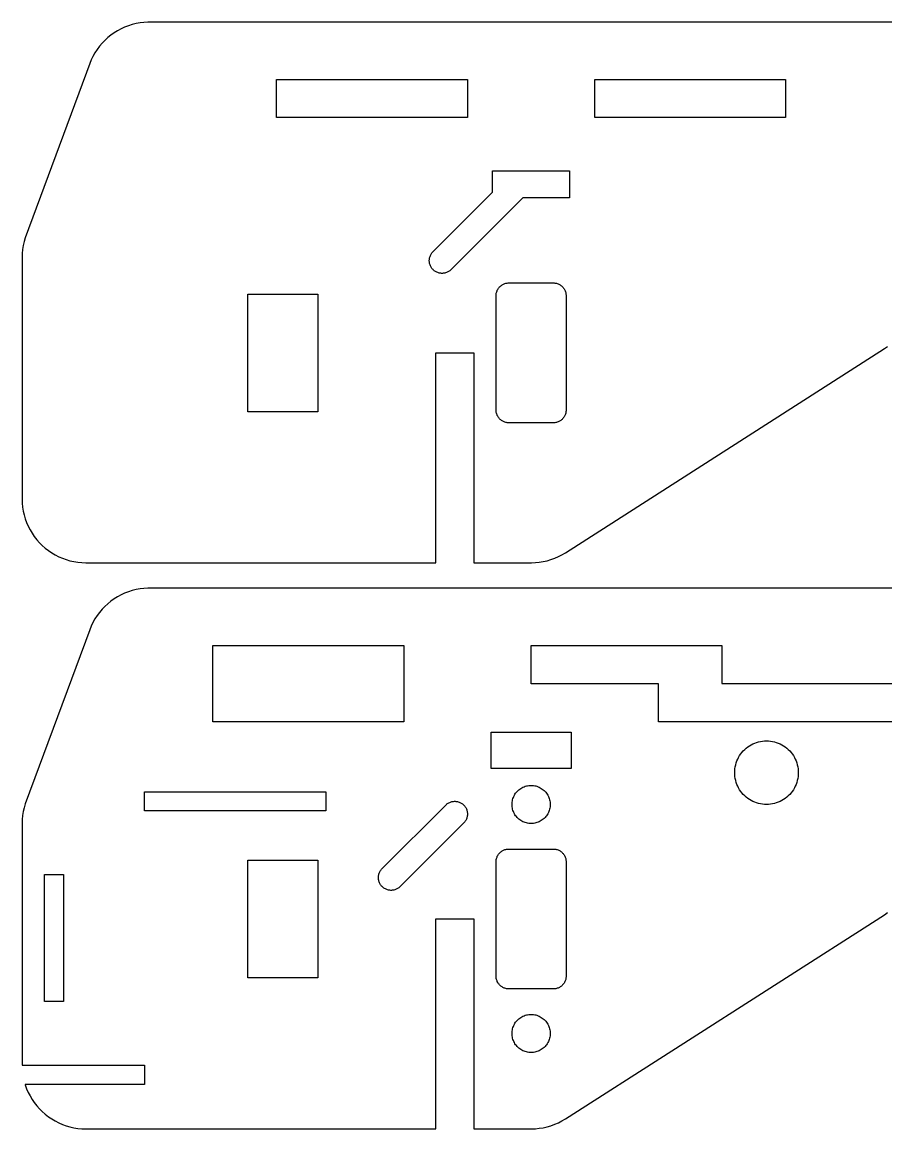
# Model space of a CAD drawing. Header units: metres. Extents: x -82 to 209, y -133 to 346.
# Drawn here: x -80 to 55.8, y -133 to 41 of the extents above; entities that cross this region are included whole.
import ezdxf

# ---------------------------------------------------------------- set-up
doc = ezdxf.new("R2010")
doc.units = ezdxf.units.M

msp = doc.modelspace()

# ---------------------------------------------------------------- linework, layer by layer
for p, q in [((-63.8875, 40.2134), (-64.4584, 39.9511)), ((-63.3013, 40.4393), (-63.8875, 40.2134)), ((-62.7021, 40.628), (-63.3013, 40.4393)), ((-62.0922, 40.7787), (-62.7021, 40.628)), ((-61.4741, 40.8907), (-62.0922, 40.7787)), ((-60.8501, 40.9638), (-61.4741, 40.8907)), ((-60.2228, 40.9975), (-60.8501, 40.9638)), ((60, 41), (-60.2228, 40.9975)), ((-66.5443, 38.5612), (-67.0062, 38.1353)), ((-66.0567, 38.9572), (-66.5443, 38.5612)), ((-65.5451, 39.3218), (-66.0567, 38.9572)), ((-65.0116, 39.6535), (-65.5451, 39.3218)), ((-64.4584, 39.9511), (-65.0116, 39.6535)), ((-68.2191, 36.6961), (-68.5606, 36.1688)), ((-67.8452, 37.201), (-68.2191, 36.6961)), ((-67.4404, 37.6813), (-67.8452, 37.201)), ((-67.0062, 38.1353), (-67.4404, 37.6813)), ((-69.1409, 35.0551), (-69.3775, 34.4731)), ((-68.8682, 35.6211), (-69.1409, 35.0551)), ((-68.5606, 36.1688), (-68.8682, 35.6211)), ((-69.3775, 34.4731), (-79.5106, 7.09016)), ((-40, 26), (-40, 32)), ((-40, 32), (-9.99998, 32)), ((-9.99998, 32), (-9.99998, 26)), ((10, 26), (10, 32)), ((10, 32), (40, 32)), ((40, 32), (40, 26)), ((-9.99998, 26), (-40, 26)), ((40, 26), (10, 26)), ((-6.04997, 14.2772), (-6.04997, 17.6)), ((-6.04997, 17.6), (6.04999, 17.6)), ((6.04999, 17.6), (6.04999, 13.4)), ((-15.5002, 4.82262), (-6.04997, 14.2772)), ((-1.27678, 13.4), (-12.5858, 2.0858)), ((6.04999, 13.4), (-1.27678, 13.4)), ((-79.5106, 7.09016), (-79.6858, 6.48689)), ((-79.9211, 5.25333), (-79.9803, 4.6279)), ((-79.8229, 5.87381), (-79.9211, 5.25333)), ((-79.6858, 6.48689), (-79.8229, 5.87381)), ((-79.9803, 4.6279), (-80, 4)), ((-80, 4), (-79.9803, -34.6279)), ((-15.999, 3.56284), (-15.9911, 3.68822)), ((-15.999, 3.43718), (-15.999, 3.56284)), ((-15.9911, 3.68822), (-15.9754, 3.81288)), ((-15.9754, 3.81288), (-15.9518, 3.93629)), ((-15.9518, 3.93629), (-15.9206, 4.05797)), ((-15.9206, 4.05797), (-15.8818, 4.17747)), ((-15.8818, 4.17747), (-15.8355, 4.29428)), ((-15.8355, 4.29428), (-15.782, 4.40797)), ((-15.782, 4.40797), (-15.7215, 4.51808)), ((-15.7215, 4.51808), (-15.6542, 4.62416)), ((-15.6542, 4.62416), (-15.5803, 4.7258)), ((-15.5803, 4.7258), (-15.5002, 4.82262)), ((-15.9911, 3.3118), (-15.999, 3.43718)), ((-15.9754, 3.18713), (-15.9911, 3.3118)), ((-15.9518, 3.06372), (-15.9754, 3.18713)), ((-15.9206, 2.94203), (-15.9518, 3.06372)), ((-15.8818, 2.82253), (-15.9206, 2.94203)), ((-15.8355, 2.70572), (-15.8818, 2.82253)), ((-15.782, 2.59203), (-15.8355, 2.70572)), ((-15.7215, 2.48192), (-15.782, 2.59203)), ((-15.6542, 2.37584), (-15.7215, 2.48192)), ((-15.5803, 2.2742), (-15.6542, 2.37584)), ((-15.5002, 2.17738), (-15.5803, 2.2742)), ((-15.4142, 2.0858), (-15.5002, 2.17738)), ((-15.3226, 1.99979), (-15.4142, 2.0858)), ((-15.2258, 1.91969), (-15.3226, 1.99979)), ((-15.1242, 1.84584), (-15.2258, 1.91969)), ((-15.0181, 1.77852), (-15.1242, 1.84584)), ((-14.908, 1.71799), (-15.0181, 1.77852)), ((-12.9819, 1.77852), (-13.092, 1.71799)), ((-12.8758, 1.84584), (-12.9819, 1.77852)), ((-12.7742, 1.91969), (-12.8758, 1.84584)), ((-12.6774, 1.99979), (-12.7742, 1.91969)), ((-12.5858, 2.0858), (-12.6774, 1.99979)), ((-14.7943, 1.66451), (-14.908, 1.71799)), ((-14.6775, 1.61824), (-14.7943, 1.66451)), ((-14.558, 1.57942), (-14.6775, 1.61824)), ((-14.4363, 1.54817), (-14.558, 1.57942)), ((-14.3129, 1.52463), (-14.4363, 1.54817)), ((-14.1882, 1.50888), (-14.3129, 1.52463)), ((-14.0628, 1.50099), (-14.1882, 1.50888)), ((-13.9372, 1.50099), (-14.0628, 1.50099)), ((-13.8118, 1.50888), (-13.9372, 1.50099)), ((-13.6871, 1.52463), (-13.8118, 1.50888)), ((-13.5637, 1.54817), (-13.6871, 1.52463)), ((-13.442, 1.57942), (-13.5637, 1.54817)), ((-13.3225, 1.61824), (-13.442, 1.57942)), ((-13.2057, 1.66451), (-13.3225, 1.61824)), ((-13.092, 1.71799), (-13.2057, 1.66451)), ((-3.62558, -0.00395), (-3.5, 0)), ((-3.5, 0), (3.49998, 0)), ((3.49998, 0), (3.62556, -0.00395)), ((-5.48422, -1.74933), (-5.46457, -1.62523)), ((-5.46457, -1.62523), (-5.43716, -1.50261)), ((-5.43716, -1.50261), (-5.4021, -1.38196)), ((-5.4021, -1.38196), (-5.35954, -1.26375)), ((-5.35954, -1.26375), (-5.30965, -1.14844)), ((-5.30965, -1.14844), (-5.25261, -1.03648)), ((-5.25261, -1.03648), (-5.18864, -0.92834)), ((-5.18864, -0.92834), (-5.11803, -0.82442)), ((-5.11803, -0.82442), (-5.04102, -0.72514)), ((-5.04102, -0.72514), (-4.95793, -0.63091)), ((-4.95793, -0.63091), (-4.86908, -0.54205)), ((-4.86908, -0.54205), (-4.77484, -0.45897)), ((-4.77484, -0.45897), (-4.67557, -0.38196)), ((-4.67557, -0.38196), (-4.57164, -0.31134)), ((-4.57164, -0.31134), (-4.4635, -0.24738)), ((-4.4635, -0.24738), (-4.35155, -0.19034)), ((-4.35155, -0.19034), (-4.23624, -0.14044)), ((-4.23624, -0.14044), (-4.11803, -0.09789)), ((-4.11803, -0.09789), (-3.99738, -0.06282)), ((-3.99738, -0.06282), (-3.87476, -0.03542)), ((-3.87476, -0.03542), (-3.75066, -0.01576)), ((-3.75066, -0.01576), (-3.62558, -0.00395)), ((3.62556, -0.00395), (3.75064, -0.01578)), ((3.75064, -0.01578), (3.87474, -0.03543)), ((3.87474, -0.03543), (3.99736, -0.06284)), ((3.99736, -0.06284), (4.11801, -0.0979)), ((4.11801, -0.0979), (4.23622, -0.14046)), ((4.23622, -0.14046), (4.35153, -0.19035)), ((4.35153, -0.19035), (4.46349, -0.24739)), ((4.46349, -0.24739), (4.57162, -0.31136)), ((4.57162, -0.31136), (4.67555, -0.38197)), ((4.67555, -0.38197), (4.77483, -0.45898)), ((4.77483, -0.45898), (4.86906, -0.54207)), ((4.86906, -0.54207), (4.95792, -0.63092)), ((4.95792, -0.63092), (5.041, -0.72516)), ((5.041, -0.72516), (5.11801, -0.82443)), ((5.11801, -0.82443), (5.18863, -0.92836)), ((5.18863, -0.92836), (5.25259, -1.0365)), ((5.25259, -1.0365), (5.30963, -1.14845)), ((5.30963, -1.14845), (5.35953, -1.26376)), ((5.35953, -1.26376), (5.40208, -1.38197)), ((5.40208, -1.38197), (5.43715, -1.50262)), ((5.43715, -1.50262), (5.46455, -1.62524)), ((5.46455, -1.62524), (5.48421, -1.74934)), ((-44.5, -20.25), (-44.5, -1.74998)), ((-44.5, -1.74998), (-33.5, -1.74998)), ((-33.5, -1.74998), (-33.5, -20.25)), ((-5.5, -1.99998), (-5.49605, -1.8744)), ((-5.5, -20), (-5.5, -1.99998)), ((-5.49605, -1.8744), (-5.48422, -1.74933)), ((5.48421, -1.74934), (5.49603, -1.87442)), ((5.49603, -1.87442), (5.49998, -2)), ((5.49998, -2), (5.49998, -20)), ((5.39052, -42.4227), (55.5254, -10.3348)), ((55.5254, -10.3348), (56.0379, -9.97145)), ((-15, -43.9999), (-15, -11)), ((-15, -11), (-9, -11)), ((-9, -11), (-9, -43.9999)), ((-33.5, -20.25), (-44.5, -20.25)), ((-5.49605, -20.1256), (-5.5, -20)), ((-5.48422, -20.2507), (-5.49605, -20.1256)), ((-5.46457, -20.3748), (-5.48422, -20.2507)), ((-5.43716, -20.4974), (-5.46457, -20.3748)), ((-5.4021, -20.618), (-5.43716, -20.4974)), ((-5.35954, -20.7362), (-5.4021, -20.618)), ((-5.30965, -20.8515), (-5.35954, -20.7362)), ((-5.25261, -20.9635), (-5.30965, -20.8515)), ((5.30963, -20.8515), (5.25259, -20.9635)), ((5.35953, -20.7362), (5.30963, -20.8515)), ((5.40208, -20.618), (5.35953, -20.7362)), ((5.43715, -20.4974), (5.40208, -20.618)), ((5.46455, -20.3748), (5.43715, -20.4974)), ((5.48421, -20.2507), (5.46455, -20.3748)), ((5.49603, -20.1256), (5.48421, -20.2507)), ((5.49998, -20), (5.49603, -20.1256)), ((-5.18864, -21.0716), (-5.25261, -20.9635)), ((-5.11803, -21.1756), (-5.18864, -21.0716)), ((-5.04102, -21.2748), (-5.11803, -21.1756)), ((-4.95793, -21.3691), (-5.04102, -21.2748)), ((-4.86908, -21.4579), (-4.95793, -21.3691)), ((-4.77484, -21.541), (-4.86908, -21.4579)), ((-4.67557, -21.618), (-4.77484, -21.541)), ((-4.57164, -21.6886), (-4.67557, -21.618)), ((-4.4635, -21.7526), (-4.57164, -21.6886)), ((-4.35155, -21.8096), (-4.4635, -21.7526)), ((-4.23624, -21.8595), (-4.35155, -21.8096)), ((-4.11803, -21.9021), (-4.23624, -21.8595)), ((-3.99738, -21.9372), (-4.11803, -21.9021)), ((-3.87476, -21.9646), (-3.99738, -21.9372)), ((-3.75066, -21.9842), (-3.87476, -21.9646)), ((-3.62558, -21.996), (-3.75066, -21.9842)), ((-3.5, -22), (-3.62558, -21.996)), ((3.49998, -22), (-3.5, -22)), ((3.62556, -21.996), (3.49998, -22)), ((3.75064, -21.9842), (3.62556, -21.996)), ((3.87474, -21.9646), (3.75064, -21.9842)), ((3.99736, -21.9372), (3.87474, -21.9646)), ((4.11801, -21.9021), (3.99736, -21.9372)), ((4.23622, -21.8595), (4.11801, -21.9021)), ((4.35153, -21.8096), (4.23622, -21.8595)), ((4.46349, -21.7526), (4.35153, -21.8096)), ((4.57162, -21.6886), (4.46349, -21.7526)), ((4.67555, -21.618), (4.57162, -21.6886)), ((4.77483, -21.541), (4.67555, -21.618)), ((4.86906, -21.4579), (4.77483, -21.541)), ((4.95792, -21.3691), (4.86906, -21.4579)), ((5.041, -21.2748), (4.95792, -21.3691)), ((5.11801, -21.1756), (5.041, -21.2748)), ((5.18863, -21.0716), (5.11801, -21.1756)), ((5.25259, -20.9635), (5.18863, -21.0716)), ((-79.9803, -34.6279), (-79.9211, -35.2533)), ((-79.9211, -35.2533), (-79.8229, -35.8738)), ((-79.8229, -35.8738), (-79.6858, -36.4869)), ((-79.6858, -36.4869), (-79.5106, -37.0901)), ((-79.5106, -37.0901), (-79.2978, -37.6812)), ((-79.2978, -37.6812), (-79.0483, -38.2578)), ((-79.0483, -38.2578), (-78.7631, -38.8175)), ((-78.7631, -38.8175), (-78.4433, -39.3582)), ((-78.4433, -39.3582), (-78.0902, -39.8778)), ((-78.0902, -39.8778), (-77.7051, -40.3742)), ((-77.7051, -40.3742), (-77.2897, -40.8454)), ((-77.2897, -40.8454), (-76.8455, -41.2897)), ((-76.8455, -41.2897), (-76.3742, -41.7051)), ((-76.3742, -41.7051), (-75.8778, -42.0901)), ((-75.8778, -42.0901), (-75.3583, -42.4433)), ((-75.3583, -42.4433), (-74.8175, -42.763)), ((-74.8175, -42.763), (-74.2578, -43.0482)), ((-74.2578, -43.0482), (-73.6812, -43.2977)), ((-73.6812, -43.2977), (-73.0902, -43.5105)), ((2.52393, -43.6762), (3.12651, -43.4987)), ((3.12651, -43.4987), (3.71677, -43.2836)), ((3.71677, -43.2836), (4.29236, -43.0319)), ((4.29236, -43.0319), (4.85101, -42.7446)), ((4.85101, -42.7446), (5.39052, -42.4227)), ((-73.0902, -43.5105), (-72.4869, -43.6858)), ((-72.4869, -43.6858), (-71.8738, -43.8228)), ((-71.8738, -43.8228), (-71.2533, -43.9211)), ((-71.2533, -43.9211), (-70.6279, -43.9802)), ((-70.6279, -43.9802), (-70, -44)), ((-70, -44), (-15, -43.9999)), ((-9, -43.9999), (0.03824, -43.9999)), ((0.03824, -43.9999), (0.66606, -43.9778)), ((0.66606, -43.9778), (1.29126, -43.9163)), ((1.29126, -43.9163), (1.91136, -43.8156)), ((1.91136, -43.8156), (2.52393, -43.6762)), ((-63.3013, -48.5607), (-63.8875, -48.7866)), ((-62.7021, -48.372), (-63.3013, -48.5607)), ((-62.0922, -48.2213), (-62.7021, -48.372)), ((-61.4741, -48.1092), (-62.0922, -48.2213)), ((-60.8501, -48.0362), (-61.4741, -48.1092)), ((-60.2228, -48.0025), (-60.8501, -48.0362)), ((60, -48), (-60.2228, -48.0025)), ((-66.5443, -50.4388), (-67.0062, -50.8647)), ((-66.0567, -50.0428), (-66.5443, -50.4388)), ((-65.5451, -49.6782), (-66.0567, -50.0428)), ((-65.0116, -49.3465), (-65.5451, -49.6782)), ((-64.4584, -49.0488), (-65.0116, -49.3465)), ((-63.8875, -48.7866), (-64.4584, -49.0488)), ((-67.8452, -51.799), (-68.2191, -52.3039)), ((-67.4404, -51.3187), (-67.8452, -51.799)), ((-67.0062, -50.8647), (-67.4404, -51.3187)), ((-68.8682, -53.3789), (-69.1409, -53.9449)), ((-68.5606, -52.8312), (-68.8682, -53.3789)), ((-68.2191, -52.3039), (-68.5606, -52.8312)), ((-69.3775, -54.5269), (-79.5106, -81.9098)), ((-69.1409, -53.9449), (-69.3775, -54.5269)), ((-50, -69.01), (-50, -57)), ((-50, -57), (-20, -57)), ((-20, -57), (-20, -69.01)), ((0, -63.01), (0, -57)), ((0, -57), (30, -57)), ((30, -57), (30, -63)), ((20, -63.01), (0, -63.01)), ((20, -69), (20, -63.01)), ((30, -63), (60, -63)), ((-20, -69.01), (-50, -69.01)), ((60, -69), (20, -69)), ((-6.29997, -76.35), (-6.29997, -70.65)), ((-6.29997, -70.65), (6.29999, -70.65)), ((6.29999, -70.65), (6.29999, -76.35)), ((33.8129, -73.1474), (34.0611, -72.9549)), ((34.0611, -72.9549), (34.3209, -72.7784)), ((34.3209, -72.7784), (34.5912, -72.6185)), ((34.5912, -72.6185), (34.8711, -72.4759)), ((34.8711, -72.4759), (35.1594, -72.3511)), ((35.1594, -72.3511), (35.4549, -72.2447)), ((35.4549, -72.2447), (35.7565, -72.1571)), ((35.7565, -72.1571), (36.0631, -72.0886)), ((36.0631, -72.0886), (36.3733, -72.0394)), ((36.3733, -72.0394), (36.686, -72.0099)), ((36.686, -72.0099), (37, -72)), ((37, -72), (37.3139, -72.0099)), ((37.3139, -72.0099), (37.6267, -72.0394)), ((37.6267, -72.0394), (37.9369, -72.0886)), ((37.9369, -72.0886), (38.2434, -72.1571)), ((38.2434, -72.1571), (38.5451, -72.2447)), ((38.5451, -72.2447), (38.8406, -72.3511)), ((38.8406, -72.3511), (39.1289, -72.4759)), ((39.1289, -72.4759), (39.4088, -72.6185)), ((39.4088, -72.6185), (39.6791, -72.7784)), ((39.6791, -72.7784), (39.9389, -72.9549)), ((39.9389, -72.9549), (40.1871, -73.1474)), ((32.4759, -74.8711), (32.6185, -74.5912)), ((32.6185, -74.5912), (32.7784, -74.3209)), ((32.7784, -74.3209), (32.9549, -74.0611)), ((32.9549, -74.0611), (33.1474, -73.8129)), ((33.1474, -73.8129), (33.3551, -73.5773)), ((33.3551, -73.5773), (33.5773, -73.3552)), ((33.5773, -73.3552), (33.8129, -73.1474)), ((40.1871, -73.1474), (40.4227, -73.3552)), ((40.4227, -73.3552), (40.6448, -73.5773)), ((40.6448, -73.5773), (40.8526, -73.8129)), ((40.8526, -73.8129), (41.0451, -74.0611)), ((41.0451, -74.0611), (41.2216, -74.3209)), ((41.2216, -74.3209), (41.3815, -74.5912)), ((41.3815, -74.5912), (41.5241, -74.8711)), ((6.29999, -76.35), (-6.29997, -76.35)), ((32.0099, -76.6861), (32.0394, -76.3733)), ((32.0394, -76.3733), (32.0886, -76.0631)), ((32.0886, -76.0631), (32.1571, -75.7566)), ((32.1571, -75.7566), (32.2447, -75.4549)), ((32.2447, -75.4549), (32.3511, -75.1594)), ((32.3511, -75.1594), (32.4759, -74.8711)), ((41.5241, -74.8711), (41.6489, -75.1594)), ((41.6489, -75.1594), (41.7553, -75.4549)), ((41.7553, -75.4549), (41.8429, -75.7566)), ((41.8429, -75.7566), (41.9114, -76.0631)), ((41.9114, -76.0631), (41.9606, -76.3733)), ((41.9606, -76.3733), (41.9901, -76.6861)), ((32, -77), (32.0099, -76.6861)), ((32.0099, -77.314), (32, -77)), ((32.0394, -77.6267), (32.0099, -77.314)), ((32.0886, -77.9369), (32.0394, -77.6267)), ((32.1571, -78.2435), (32.0886, -77.9369)), ((32.2447, -78.5451), (32.1571, -78.2435)), ((41.8429, -78.2435), (41.7553, -78.5451)), ((41.9114, -77.9369), (41.8429, -78.2435)), ((41.9606, -77.6267), (41.9114, -77.9369)), ((41.9901, -77.314), (41.9606, -77.6267)), ((41.9901, -76.6861), (42, -77)), ((42, -77), (41.9901, -77.314)), ((-60.75, -83), (-60.75, -80)), ((-60.75, -80), (-32.25, -80)), ((-32.25, -80), (-32.25, -83)), ((-2.31152, -80.0877), (-2.18689, -79.9464)), ((-2.18689, -79.9464), (-2.05362, -79.8131)), ((-2.05362, -79.8131), (-1.91225, -79.6885)), ((-1.91225, -79.6885), (-1.76334, -79.573)), ((-1.76334, -79.573), (-1.60745, -79.467)), ((-1.60745, -79.467), (-1.44524, -79.3711)), ((-1.44524, -79.3711), (-1.27731, -79.2855)), ((-1.27731, -79.2855), (-1.10435, -79.2107)), ((-1.10435, -79.2107), (-0.92703, -79.1468)), ((-0.92703, -79.1468), (-0.74605, -79.0943)), ((-0.74605, -79.0943), (-0.56212, -79.0531)), ((-0.56212, -79.0531), (-0.37598, -79.0237)), ((-0.37598, -79.0237), (-0.18835, -79.0059)), ((-0.18835, -79.0059), (0, -79)), ((0, -79), (0.18837, -79.0059)), ((0.18837, -79.0059), (0.37599, -79.0237)), ((0.37599, -79.0237), (0.56213, -79.0531)), ((0.56213, -79.0531), (0.74606, -79.0943)), ((0.74606, -79.0943), (0.92705, -79.1468)), ((0.92705, -79.1468), (1.10437, -79.2107)), ((1.10437, -79.2107), (1.27733, -79.2855)), ((1.27733, -79.2855), (1.44525, -79.3711)), ((1.44525, -79.3711), (1.60747, -79.467)), ((1.60747, -79.467), (1.76335, -79.573)), ((1.76335, -79.573), (1.91226, -79.6885)), ((1.91226, -79.6885), (2.05363, -79.8131)), ((2.05363, -79.8131), (2.1869, -79.9464)), ((2.1869, -79.9464), (2.31154, -80.0877)), ((32.3511, -78.8406), (32.2447, -78.5451)), ((32.4759, -79.1289), (32.3511, -78.8406)), ((32.6185, -79.4088), (32.4759, -79.1289)), ((32.7784, -79.6791), (32.6185, -79.4088)), ((32.9549, -79.9389), (32.7784, -79.6791)), ((33.1474, -80.1871), (32.9549, -79.9389)), ((41.0451, -79.9389), (40.8526, -80.1871)), ((41.2216, -79.6791), (41.0451, -79.9389)), ((41.3815, -79.4088), (41.2216, -79.6791)), ((41.5241, -79.1289), (41.3815, -79.4088)), ((41.6489, -78.8406), (41.5241, -79.1289)), ((41.7553, -78.5451), (41.6489, -78.8406)), ((-13.1242, -81.8458), (-13.0181, -81.7785)), ((-13.0181, -81.7785), (-12.908, -81.718)), ((-12.908, -81.718), (-12.7943, -81.6645)), ((-12.7943, -81.6645), (-12.6775, -81.6182)), ((-12.6775, -81.6182), (-12.558, -81.5794)), ((-12.558, -81.5794), (-12.4363, -81.5482)), ((-12.4363, -81.5482), (-12.3129, -81.5246)), ((-12.3129, -81.5246), (-12.1882, -81.5089)), ((-12.1882, -81.5089), (-12.0628, -81.501)), ((-12.0628, -81.501), (-11.9372, -81.501)), ((-11.9372, -81.501), (-11.8118, -81.5089)), ((-11.8118, -81.5089), (-11.6871, -81.5246)), ((-11.6871, -81.5246), (-11.5637, -81.5482)), ((-11.5637, -81.5482), (-11.442, -81.5794)), ((-11.442, -81.5794), (-11.3225, -81.6182)), ((-11.3225, -81.6182), (-11.2057, -81.6645)), ((-11.2057, -81.6645), (-11.092, -81.718)), ((-11.092, -81.718), (-10.9819, -81.7785)), ((-10.9819, -81.7785), (-10.8758, -81.8458)), ((-2.99406, -81.8116), (-2.97632, -81.624)), ((-2.97632, -81.624), (-2.94684, -81.4379)), ((-2.94684, -81.4379), (-2.90573, -81.2539)), ((-2.90573, -81.2539), (-2.85315, -81.073)), ((-2.85315, -81.073), (-2.78931, -80.8956)), ((-2.78931, -80.8956), (-2.71446, -80.7227)), ((-2.71446, -80.7227), (-2.62889, -80.5547)), ((-2.62889, -80.5547), (-2.53296, -80.3925)), ((-2.53296, -80.3925), (-2.42703, -80.2366)), ((-2.42703, -80.2366), (-2.31152, -80.0877)), ((2.31154, -80.0877), (2.42705, -80.2366)), ((2.42705, -80.2366), (2.53297, -80.3925)), ((2.53297, -80.3925), (2.62891, -80.5547)), ((2.62891, -80.5547), (2.71448, -80.7227)), ((2.71448, -80.7227), (2.78932, -80.8956)), ((2.78932, -80.8956), (2.85316, -81.073)), ((2.85316, -81.073), (2.90575, -81.2539)), ((2.90575, -81.2539), (2.94685, -81.4379)), ((2.94685, -81.4379), (2.97633, -81.624)), ((2.97633, -81.624), (2.99408, -81.8116)), ((33.3551, -80.4227), (33.1474, -80.1871)), ((33.5773, -80.6449), (33.3551, -80.4227)), ((33.8129, -80.8526), (33.5773, -80.6449)), ((34.0611, -81.0451), (33.8129, -80.8526)), ((34.3209, -81.2216), (34.0611, -81.0451)), ((34.5912, -81.3815), (34.3209, -81.2216)), ((34.8711, -81.5241), (34.5912, -81.3815)), ((35.1594, -81.6489), (34.8711, -81.5241)), ((35.4549, -81.7553), (35.1594, -81.6489)), ((35.7565, -81.8429), (35.4549, -81.7553)), ((38.5451, -81.7553), (38.2434, -81.8429)), ((38.8406, -81.6489), (38.5451, -81.7553)), ((39.1289, -81.5241), (38.8406, -81.6489)), ((39.4088, -81.3815), (39.1289, -81.5241)), ((39.6791, -81.2216), (39.4088, -81.3815)), ((39.9389, -81.0451), (39.6791, -81.2216)), ((40.1871, -80.8526), (39.9389, -81.0451)), ((40.4227, -80.6449), (40.1871, -80.8526)), ((40.6448, -80.4227), (40.4227, -80.6449)), ((40.8526, -80.1871), (40.6448, -80.4227)), ((-79.8229, -83.1262), (-79.9211, -83.7467)), ((-79.6858, -82.5131), (-79.8229, -83.1262)), ((-79.5106, -81.9098), (-79.6858, -82.5131)), ((-32.25, -83), (-60.75, -83)), ((-23.5002, -92.1774), (-13.4142, -82.0858)), ((-13.4142, -82.0858), (-13.3226, -81.9998)), ((-13.3226, -81.9998), (-13.2258, -81.9197)), ((-13.2258, -81.9197), (-13.1242, -81.8458)), ((-10.8758, -81.8458), (-10.7742, -81.9197)), ((-10.7742, -81.9197), (-10.6774, -81.9998)), ((-10.6774, -81.9998), (-10.5858, -82.0858)), ((-10.5858, -82.0858), (-10.4998, -82.1774)), ((-10.4998, -82.1774), (-10.4197, -82.2742)), ((-10.4197, -82.2742), (-10.3458, -82.3758)), ((-10.3458, -82.3758), (-10.2785, -82.4819)), ((-10.2785, -82.4819), (-10.218, -82.592)), ((-10.218, -82.592), (-10.1645, -82.7057)), ((-10.1645, -82.7057), (-10.1182, -82.8225)), ((-10.1182, -82.8225), (-10.0794, -82.942)), ((-10.0794, -82.942), (-10.0482, -83.0637)), ((-10.0482, -83.0637), (-10.0246, -83.1871)), ((-10.0246, -83.1871), (-10.0089, -83.3118)), ((-10.0089, -83.3118), (-10.001, -83.4372)), ((-10.001, -83.4372), (-10.001, -83.5628)), ((-2.99998, -82), (-2.99406, -81.8116)), ((-2.99406, -82.1884), (-2.99998, -82)), ((-2.97632, -82.376), (-2.99406, -82.1884)), ((-2.94684, -82.5621), (-2.97632, -82.376)), ((-2.90573, -82.7461), (-2.94684, -82.5621)), ((-2.85315, -82.9271), (-2.90573, -82.7461)), ((-2.78931, -83.1044), (-2.85315, -82.9271)), ((-2.71448, -83.2773), (-2.78931, -83.1044)), ((-2.62891, -83.4453), (-2.71448, -83.2773)), ((-2.53297, -83.6075), (-2.62891, -83.4453)), ((2.62891, -83.4453), (2.53297, -83.6075)), ((2.71448, -83.2773), (2.62891, -83.4453)), ((2.78932, -83.1044), (2.71448, -83.2773)), ((2.85316, -82.9271), (2.78932, -83.1044)), ((2.90575, -82.7461), (2.85316, -82.9271)), ((2.94685, -82.5621), (2.90575, -82.7461)), ((2.97633, -82.376), (2.94685, -82.5621)), ((2.99408, -82.1884), (2.97633, -82.376)), ((2.99408, -81.8116), (3, -82)), ((3, -82), (2.99408, -82.1884)), ((36.0631, -81.9114), (35.7565, -81.8429)), ((36.3733, -81.9606), (36.0631, -81.9114)), ((36.686, -81.9901), (36.3733, -81.9606)), ((37, -82), (36.686, -81.9901)), ((37.3139, -81.9901), (37, -82)), ((37.6267, -81.9606), (37.3139, -81.9901)), ((37.9369, -81.9114), (37.6267, -81.9606)), ((38.2434, -81.8429), (37.9369, -81.9114)), ((-79.9803, -84.3721), (-80, -85)), ((-80, -85), (-79.9806, -123)), ((-79.9211, -83.7467), (-79.9803, -84.3721)), ((-10.4998, -84.8226), (-20.5858, -94.9142)), ((-10.4197, -84.7258), (-10.4998, -84.8226)), ((-10.3458, -84.6242), (-10.4197, -84.7258)), ((-10.2785, -84.5181), (-10.3458, -84.6242)), ((-10.218, -84.408), (-10.2785, -84.5181)), ((-10.1645, -84.2943), (-10.218, -84.408)), ((-10.1182, -84.1775), (-10.1645, -84.2943)), ((-10.0794, -84.058), (-10.1182, -84.1775)), ((-10.0482, -83.9363), (-10.0794, -84.058)), ((-10.0246, -83.8129), (-10.0482, -83.9363)), ((-10.0089, -83.6882), (-10.0246, -83.8129)), ((-10.001, -83.5628), (-10.0089, -83.6882)), ((-2.42705, -83.7634), (-2.53297, -83.6075)), ((-2.31154, -83.9123), (-2.42705, -83.7634)), ((-2.1869, -84.0536), (-2.31154, -83.9123)), ((-2.05363, -84.1869), (-2.1869, -84.0536)), ((-1.91226, -84.3116), (-2.05363, -84.1869)), ((-1.76335, -84.4271), (-1.91226, -84.3116)), ((-1.60747, -84.533), (-1.76335, -84.4271)), ((-1.44525, -84.6289), (-1.60747, -84.533)), ((-1.27733, -84.7145), (-1.44525, -84.6289)), ((-1.10437, -84.7893), (-1.27733, -84.7145)), ((-0.92705, -84.8532), (-1.10437, -84.7893)), ((-0.74606, -84.9058), (-0.92705, -84.8532)), ((-0.56213, -84.9469), (-0.74606, -84.9058)), ((-0.37599, -84.9763), (-0.56213, -84.9469)), ((-0.18837, -84.9941), (-0.37599, -84.9763)), ((0, -85), (-0.18837, -84.9941)), ((0.18837, -84.9941), (0, -85)), ((0.37599, -84.9763), (0.18837, -84.9941)), ((0.56213, -84.9469), (0.37599, -84.9763)), ((0.74606, -84.9058), (0.56213, -84.9469)), ((0.92705, -84.8532), (0.74606, -84.9058)), ((1.10437, -84.7893), (0.92705, -84.8532)), ((1.27733, -84.7145), (1.10437, -84.7893)), ((1.44525, -84.6289), (1.27733, -84.7145)), ((1.60747, -84.533), (1.44525, -84.6289)), ((1.76335, -84.4271), (1.60747, -84.533)), ((1.91226, -84.3116), (1.76335, -84.4271)), ((2.05363, -84.1869), (1.91226, -84.3116)), ((2.1869, -84.0536), (2.05363, -84.1869)), ((2.31154, -83.9123), (2.1869, -84.0536)), ((2.42705, -83.7634), (2.31154, -83.9123)), ((2.53297, -83.6075), (2.42705, -83.7634)), ((-5.43716, -90.5026), (-5.4021, -90.382)), ((-5.4021, -90.382), (-5.35954, -90.2638)), ((-5.35954, -90.2638), (-5.30965, -90.1485)), ((-5.30965, -90.1485), (-5.25261, -90.0365)), ((-5.25261, -90.0365), (-5.18864, -89.9284)), ((-5.18864, -89.9284), (-5.11803, -89.8244)), ((-5.11803, -89.8244), (-5.04102, -89.7252)), ((-5.04102, -89.7252), (-4.95793, -89.6309)), ((-4.95793, -89.6309), (-4.86908, -89.5421)), ((-4.86908, -89.5421), (-4.77484, -89.459)), ((-4.77484, -89.459), (-4.67557, -89.382)), ((-4.67557, -89.382), (-4.57164, -89.3114)), ((-4.57164, -89.3114), (-4.4635, -89.2474)), ((-4.4635, -89.2474), (-4.35155, -89.1904)), ((-4.35155, -89.1904), (-4.23624, -89.1405)), ((-4.23624, -89.1405), (-4.11803, -89.0979)), ((-4.11803, -89.0979), (-3.99738, -89.0628)), ((-3.99738, -89.0628), (-3.87476, -89.0354)), ((-3.87476, -89.0354), (-3.75066, -89.0158)), ((-3.75066, -89.0158), (-3.62558, -89.004)), ((-3.62558, -89.004), (-3.5, -89)), ((-3.5, -89), (3.49998, -89)), ((3.49998, -89), (3.62556, -89.004)), ((3.62556, -89.004), (3.75064, -89.0158)), ((3.75064, -89.0158), (3.87474, -89.0354)), ((3.87474, -89.0354), (3.99736, -89.0628)), ((3.99736, -89.0628), (4.11801, -89.0979)), ((4.11801, -89.0979), (4.23622, -89.1405)), ((4.23622, -89.1405), (4.35153, -89.1904)), ((4.35153, -89.1904), (4.46349, -89.2474)), ((4.46349, -89.2474), (4.57162, -89.3114)), ((4.57162, -89.3114), (4.67555, -89.382)), ((4.67555, -89.382), (4.77483, -89.459)), ((4.77483, -89.459), (4.86906, -89.5421)), ((4.86906, -89.5421), (4.95792, -89.6309)), ((4.95792, -89.6309), (5.041, -89.7252)), ((5.041, -89.7252), (5.11801, -89.8244)), ((5.11801, -89.8244), (5.18863, -89.9284)), ((5.18863, -89.9284), (5.25259, -90.0365)), ((5.25259, -90.0365), (5.30963, -90.1485)), ((5.30963, -90.1485), (5.35953, -90.2638)), ((5.35953, -90.2638), (5.40208, -90.382)), ((5.40208, -90.382), (5.43715, -90.5026)), ((-44.5, -109.25), (-44.5, -90.75)), ((-44.5, -90.75), (-33.5, -90.75)), ((-33.5, -90.75), (-33.5, -109.25)), ((-23.5803, -92.2742), (-23.5002, -92.1774)), ((-5.5, -91), (-5.49605, -90.8744)), ((-5.5, -109), (-5.5, -91)), ((-5.49605, -90.8744), (-5.48422, -90.7493)), ((-5.48422, -90.7493), (-5.46457, -90.6252)), ((-5.46457, -90.6252), (-5.43716, -90.5026)), ((5.43715, -90.5026), (5.46455, -90.6252)), ((5.46455, -90.6252), (5.48421, -90.7493)), ((5.48421, -90.7493), (5.49603, -90.8744)), ((5.49603, -90.8744), (5.49998, -91)), ((5.49998, -91), (5.49998, -109)), ((-76.5, -113), (-76.5, -93)), ((-76.5, -93), (-73.5, -93)), ((-73.5, -93), (-73.5, -113)), ((-23.999, -93.4372), (-23.9911, -93.3118)), ((-23.999, -93.5628), (-23.999, -93.4372)), ((-23.9911, -93.6882), (-23.999, -93.5628)), ((-23.9911, -93.3118), (-23.9754, -93.1871)), ((-23.9754, -93.8129), (-23.9911, -93.6882)), ((-23.9754, -93.1871), (-23.9518, -93.0637)), ((-23.9518, -93.9363), (-23.9754, -93.8129)), ((-23.9518, -93.0637), (-23.9206, -92.942)), ((-23.9206, -94.058), (-23.9518, -93.9363)), ((-23.9206, -92.942), (-23.8818, -92.8225)), ((-23.8818, -92.8225), (-23.8355, -92.7057)), ((-23.8355, -92.7057), (-23.782, -92.592)), ((-23.782, -92.592), (-23.7215, -92.4819)), ((-23.7215, -92.4819), (-23.6542, -92.3758)), ((-23.6542, -92.3758), (-23.5803, -92.2742)), ((-23.8818, -94.1775), (-23.9206, -94.058)), ((-23.8355, -94.2943), (-23.8818, -94.1775)), ((-23.782, -94.408), (-23.8355, -94.2943)), ((-23.7215, -94.5181), (-23.782, -94.408)), ((-23.6542, -94.6242), (-23.7215, -94.5181)), ((-23.5803, -94.7258), (-23.6542, -94.6242)), ((-23.5002, -94.8226), (-23.5803, -94.7258)), ((-23.4142, -94.9142), (-23.5002, -94.8226)), ((-23.3226, -95.0002), (-23.4142, -94.9142)), ((-23.2258, -95.0803), (-23.3226, -95.0002)), ((-23.1242, -95.1542), (-23.2258, -95.0803)), ((-23.0181, -95.2215), (-23.1242, -95.1542)), ((-22.908, -95.282), (-23.0181, -95.2215)), ((-22.7943, -95.3355), (-22.908, -95.282)), ((-22.6775, -95.3818), (-22.7943, -95.3355)), ((-22.558, -95.4206), (-22.6775, -95.3818)), ((-22.4363, -95.4518), (-22.558, -95.4206)), ((-22.3129, -95.4754), (-22.4363, -95.4518)), ((-22.1882, -95.4911), (-22.3129, -95.4754)), ((-22.0628, -95.499), (-22.1882, -95.4911)), ((-21.9372, -95.499), (-22.0628, -95.499)), ((-21.8118, -95.4911), (-21.9372, -95.499)), ((-21.6871, -95.4754), (-21.8118, -95.4911)), ((-21.5637, -95.4518), (-21.6871, -95.4754)), ((-21.442, -95.4206), (-21.5637, -95.4518)), ((-21.3225, -95.3818), (-21.442, -95.4206)), ((-21.2057, -95.3355), (-21.3225, -95.3818)), ((-21.092, -95.282), (-21.2057, -95.3355)), ((-20.9819, -95.2215), (-21.092, -95.282)), ((-20.8758, -95.1542), (-20.9819, -95.2215)), ((-20.7742, -95.0803), (-20.8758, -95.1542)), ((-20.6774, -95.0002), (-20.7742, -95.0803)), ((-20.5858, -94.9142), (-20.6774, -95.0002)), ((55.5254, -99.3348), (56.0379, -98.9715)), ((-15, -133), (-15, -100)), ((-15, -100), (-9, -100)), ((-9, -100), (-9, -133)), ((5.39052, -131.423), (55.5254, -99.3348)), ((-33.5, -109.25), (-44.5, -109.25)), ((-5.49605, -109.126), (-5.5, -109)), ((-5.48422, -109.251), (-5.49605, -109.126)), ((-5.46457, -109.375), (-5.48422, -109.251)), ((-5.43716, -109.497), (-5.46457, -109.375)), ((-5.4021, -109.618), (-5.43716, -109.497)), ((-5.35954, -109.736), (-5.4021, -109.618)), ((5.40208, -109.618), (5.35953, -109.736)), ((5.43715, -109.497), (5.40208, -109.618)), ((5.46455, -109.375), (5.43715, -109.497)), ((5.48421, -109.251), (5.46455, -109.375)), ((5.49603, -109.126), (5.48421, -109.251)), ((5.49998, -109), (5.49603, -109.126)), ((-5.30965, -109.852), (-5.35954, -109.736)), ((-5.25261, -109.964), (-5.30965, -109.852)), ((-5.18864, -110.072), (-5.25261, -109.964)), ((-5.11803, -110.176), (-5.18864, -110.072)), ((-5.04102, -110.275), (-5.11803, -110.176)), ((-4.95793, -110.369), (-5.04102, -110.275)), ((-4.86908, -110.458), (-4.95793, -110.369)), ((-4.77484, -110.541), (-4.86908, -110.458)), ((-4.67557, -110.618), (-4.77484, -110.541)), ((-4.57164, -110.689), (-4.67557, -110.618)), ((-4.4635, -110.753), (-4.57164, -110.689)), ((-4.35155, -110.81), (-4.4635, -110.753)), ((-4.23624, -110.86), (-4.35155, -110.81)), ((-4.11803, -110.902), (-4.23624, -110.86)), ((-3.99738, -110.937), (-4.11803, -110.902)), ((-3.87476, -110.965), (-3.99738, -110.937)), ((-3.75066, -110.984), (-3.87476, -110.965)), ((-3.62558, -110.996), (-3.75066, -110.984)), ((-3.5, -111), (-3.62558, -110.996)), ((3.49998, -111), (-3.5, -111)), ((3.62556, -110.996), (3.49998, -111)), ((3.75064, -110.984), (3.62556, -110.996)), ((3.87474, -110.965), (3.75064, -110.984)), ((3.99736, -110.937), (3.87474, -110.965)), ((4.11801, -110.902), (3.99736, -110.937)), ((4.23622, -110.86), (4.11801, -110.902)), ((4.35153, -110.81), (4.23622, -110.86)), ((4.46349, -110.753), (4.35153, -110.81)), ((4.57162, -110.689), (4.46349, -110.753)), ((4.67555, -110.618), (4.57162, -110.689)), ((4.77483, -110.541), (4.67555, -110.618)), ((4.86906, -110.458), (4.77483, -110.541)), ((4.95792, -110.369), (4.86906, -110.458)), ((5.041, -110.275), (4.95792, -110.369)), ((5.11801, -110.176), (5.041, -110.275)), ((5.18863, -110.072), (5.11801, -110.176)), ((5.25259, -109.964), (5.18863, -110.072)), ((5.30963, -109.852), (5.25259, -109.964)), ((5.35953, -109.736), (5.30963, -109.852)), ((-73.5, -113), (-76.5, -113)), ((-2.71448, -116.723), (-2.62891, -116.555)), ((-2.62891, -116.555), (-2.53297, -116.393)), ((-2.53297, -116.393), (-2.42705, -116.237)), ((-2.42705, -116.237), (-2.31154, -116.088)), ((-2.31154, -116.088), (-2.1869, -115.946)), ((-2.1869, -115.946), (-2.05363, -115.813)), ((-2.05363, -115.813), (-1.91226, -115.688)), ((-1.91226, -115.688), (-1.76335, -115.573)), ((-1.76335, -115.573), (-1.60747, -115.467)), ((-1.60747, -115.467), (-1.44525, -115.371)), ((-1.44525, -115.371), (-1.27733, -115.286)), ((-1.27733, -115.286), (-1.10437, -115.211)), ((-1.10437, -115.211), (-0.92705, -115.147)), ((-0.92705, -115.147), (-0.74606, -115.094)), ((-0.74606, -115.094), (-0.56213, -115.053)), ((-0.56213, -115.053), (-0.37599, -115.024)), ((-0.37599, -115.024), (-0.18837, -115.006)), ((-0.18837, -115.006), (0, -115)), ((0, -115), (0.18835, -115.006)), ((0.18835, -115.006), (0.37598, -115.024)), ((0.37598, -115.024), (0.56212, -115.053)), ((0.56212, -115.053), (0.74605, -115.094)), ((0.74605, -115.094), (0.92703, -115.147)), ((0.92703, -115.147), (1.10435, -115.211)), ((1.10435, -115.211), (1.27731, -115.286)), ((1.27731, -115.286), (1.44524, -115.371)), ((1.44524, -115.371), (1.60745, -115.467)), ((1.60745, -115.467), (1.76334, -115.573)), ((1.76334, -115.573), (1.91225, -115.688)), ((1.91225, -115.688), (2.05362, -115.813)), ((2.05362, -115.813), (2.18689, -115.946)), ((2.18689, -115.946), (2.31152, -116.088)), ((2.31152, -116.088), (2.42703, -116.237)), ((2.42703, -116.237), (2.53296, -116.393)), ((2.53296, -116.393), (2.62889, -116.555)), ((2.62889, -116.555), (2.71446, -116.723)), ((-3, -118), (-2.99408, -117.812)), ((-2.99408, -118.188), (-3, -118)), ((-2.99408, -117.812), (-2.97633, -117.624)), ((-2.97633, -118.376), (-2.99408, -118.188)), ((-2.97633, -117.624), (-2.94685, -117.438)), ((-2.94685, -117.438), (-2.90575, -117.254)), ((-2.90575, -117.254), (-2.85316, -117.073)), ((-2.85316, -117.073), (-2.78932, -116.896)), ((-2.78932, -116.896), (-2.71448, -116.723)), ((2.71446, -116.723), (2.78931, -116.896)), ((2.78931, -116.896), (2.85315, -117.073)), ((2.85315, -117.073), (2.90573, -117.254)), ((2.90573, -117.254), (2.94684, -117.438)), ((2.94684, -117.438), (2.97632, -117.624)), ((2.97632, -117.624), (2.99406, -117.812)), ((2.99406, -118.188), (2.97632, -118.376)), ((2.99406, -117.812), (2.99998, -118)), ((2.99998, -118), (2.99406, -118.188)), ((-2.94685, -118.562), (-2.97633, -118.376)), ((-2.90575, -118.746), (-2.94685, -118.562)), ((-2.85316, -118.927), (-2.90575, -118.746)), ((-2.78932, -119.104), (-2.85316, -118.927)), ((-2.71448, -119.277), (-2.78932, -119.104)), ((-2.62891, -119.445), (-2.71448, -119.277)), ((-2.53297, -119.607), (-2.62891, -119.445)), ((-2.42705, -119.763), (-2.53297, -119.607)), ((-2.31154, -119.912), (-2.42705, -119.763)), ((-2.1869, -120.054), (-2.31154, -119.912)), ((-2.05363, -120.187), (-2.1869, -120.054)), ((2.18689, -120.054), (2.05362, -120.187)), ((2.31152, -119.912), (2.18689, -120.054)), ((2.42703, -119.763), (2.31152, -119.912)), ((2.53296, -119.607), (2.42703, -119.763)), ((2.62889, -119.445), (2.53296, -119.607)), ((2.71446, -119.277), (2.62889, -119.445)), ((2.78931, -119.104), (2.71446, -119.277)), ((2.85315, -118.927), (2.78931, -119.104)), ((2.90573, -118.746), (2.85315, -118.927)), ((2.94684, -118.562), (2.90573, -118.746)), ((2.97632, -118.376), (2.94684, -118.562)), ((-1.91226, -120.312), (-2.05363, -120.187)), ((-1.76335, -120.427), (-1.91226, -120.312)), ((-1.60747, -120.533), (-1.76335, -120.427)), ((-1.44525, -120.629), (-1.60747, -120.533)), ((-1.27733, -120.714), (-1.44525, -120.629)), ((-1.10437, -120.789), (-1.27733, -120.714)), ((-0.92705, -120.853), (-1.10437, -120.789)), ((-0.74606, -120.906), (-0.92705, -120.853)), ((-0.56213, -120.947), (-0.74606, -120.906)), ((-0.37599, -120.976), (-0.56213, -120.947)), ((-0.18837, -120.994), (-0.37599, -120.976)), ((0, -121), (-0.18837, -120.994)), ((0.18835, -120.994), (0, -121)), ((0.37598, -120.976), (0.18835, -120.994)), ((0.56212, -120.947), (0.37598, -120.976)), ((0.74605, -120.906), (0.56212, -120.947)), ((0.92703, -120.853), (0.74605, -120.906)), ((1.10435, -120.789), (0.92703, -120.853)), ((1.27731, -120.714), (1.10435, -120.789)), ((1.44524, -120.629), (1.27731, -120.714)), ((1.60745, -120.533), (1.44524, -120.629)), ((1.76334, -120.427), (1.60745, -120.533)), ((1.91225, -120.312), (1.76334, -120.427)), ((2.05362, -120.187), (1.91225, -120.312)), ((-79.9806, -123), (-60.75, -123)), ((-60.75, -123), (-60.75, -126)), ((-60.75, -126), (-79.5368, -126)), ((-79.5368, -126), (-79.5106, -126.09)), ((-79.5106, -126.09), (-79.2978, -126.681)), ((-79.2978, -126.681), (-79.0483, -127.258)), ((-79.0483, -127.258), (-78.7631, -127.818)), ((-78.7631, -127.818), (-78.4433, -128.358)), ((-78.4433, -128.358), (-78.0902, -128.878)), ((-78.0902, -128.878), (-77.7051, -129.374)), ((-77.7051, -129.374), (-77.2897, -129.845)), ((-77.2897, -129.845), (-76.8455, -130.29)), ((-76.8455, -130.29), (-76.3742, -130.705)), ((-76.3742, -130.705), (-75.8778, -131.09)), ((-75.8778, -131.09), (-75.3583, -131.443)), ((-75.3583, -131.443), (-74.8175, -131.763)), ((-74.8175, -131.763), (-74.2578, -132.048)), ((-74.2578, -132.048), (-73.6812, -132.298)), ((3.71677, -132.284), (4.29236, -132.032)), ((4.29236, -132.032), (4.85101, -131.745)), ((4.85101, -131.745), (5.39052, -131.423)), ((-73.6812, -132.298), (-73.0902, -132.511)), ((-73.0902, -132.511), (-72.4869, -132.686)), ((-72.4869, -132.686), (-71.8738, -132.823)), ((-71.8738, -132.823), (-71.2533, -132.921)), ((-71.2533, -132.921), (-70.6279, -132.98)), ((-70.6279, -132.98), (-70, -133)), ((-70, -133), (-15, -133)), ((-9, -133), (0.03824, -133)), ((0.03824, -133), (0.66606, -132.978)), ((0.66606, -132.978), (1.29126, -132.916)), ((1.29126, -132.916), (1.91136, -132.816)), ((1.91136, -132.816), (2.52393, -132.676)), ((2.52393, -132.676), (3.12651, -132.499)), ((3.12651, -132.499), (3.71677, -132.284))]:
    msp.add_line(p, q)

doc.saveas('drawing.dxf')
